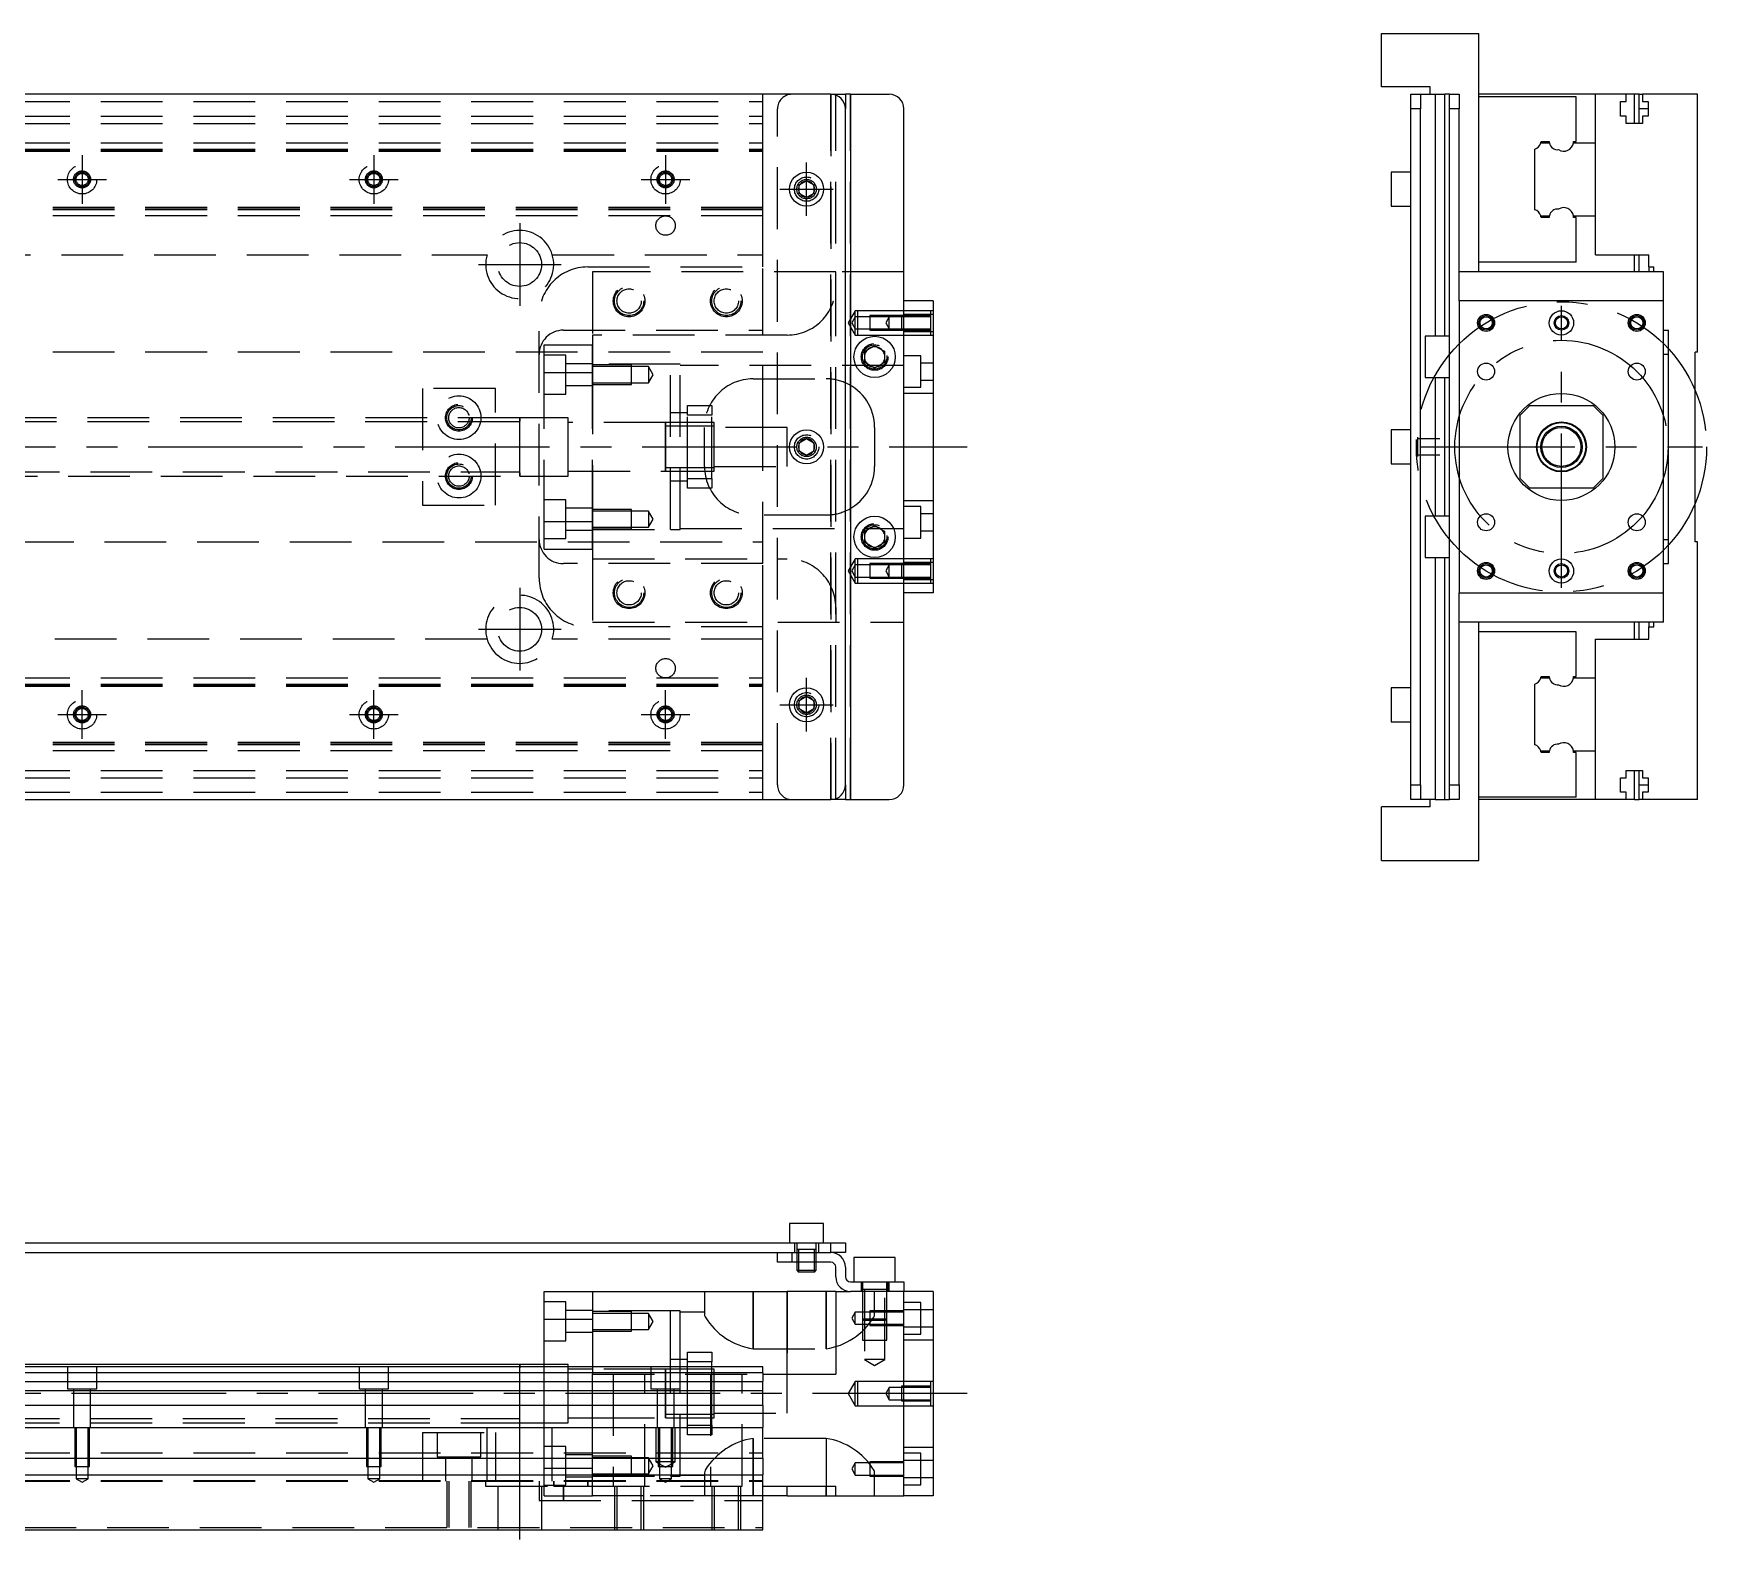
# Model space of a CAD drawing. Extents: x -7 to 671, y -259 to 87.
# Drawn here: x 327 to 671.1, y -224.6 to 85 of the extents above; entities that cross this region are included whole.
import ezdxf

# ---------------------------------------------------------------- set-up
doc = ezdxf.new("R2010")
doc.units = 0
doc.linetypes.add('CENTER', pattern=[50.8, 31.75, -6.35, 6.35, -6.35])
doc.linetypes.add('DASHED', pattern=[19.05, 12.7, -6.35])
doc.layers.get('0').update_dxf_attribs({"linetype": 'CONTINUOUS'})
doc.layers.add('CENTER', color=1, linetype='CENTER')

msp = doc.modelspace()

# ---------------------------------------------------------------- linework, layer by layer
at = {"color": 7, "linetype": 'CONTINUOUS'}
for p, q in [((604.245, 74), (604.245, 85)), ((604.245, 85), (624.245, 85)), ((624.245, 36), (624.245, 85)), ((491, 72.5), (3, 72.5)), ((491, 72.5), (494, 72.5)), ((494, 72.5), (494, 69.5)), ((495, 72.5), (494, 72.5)), ((495, 72.5), (495, -72.5)), ((495, 72.5), (503, 72.5)), ((614.245, 74), (604.245, 74)), ((610.245, 72.5), (612.245, 72.5)), ((610.245, 69.5), (610.245, 72.5)), ((612.245, 72.5), (612.245, 69.5)), ((612.245, 72.5), (615.245, 72.5)), ((614.245, 72.5), (614.245, 74)), ((615.245, 72.5), (615.245, 22.75)), ((615.245, 72.5), (617.245, 72.5)), ((617.245, 22.75), (617.245, 72.5)), ((618.245, 72.5), (617.245, 72.5)), ((618.245, 72.5), (620.245, 72.5)), ((618.245, 69.5), (618.245, 72.5)), ((620.245, 72.5), (620.245, 69.5)), ((648.245, 72.5), (624.245, 72.5)), ((654.545, 72.5), (648.245, 72.5)), ((648.245, 62.5), (648.245, 72.5)), ((656.245, 72.5), (654.545, 72.5)), ((654.545, 71), (654.545, 72.5)), ((656.245, 66.5), (656.245, 72.5)), ((657.245, 72.5), (656.245, 72.5)), ((657.245, 72.5), (657.945, 72.5)), ((657.245, 69.5), (657.245, 72.5)), ((657.945, 72.5), (657.945, 71)), ((669.245, 72.5), (657.945, 72.5)), ((669.245, 19.5), (669.245, 72.5)), ((494, -69.5), (494, 69.5)), ((506, -69.5), (506, 69.5)), ((612.245, 69.5), (610.245, 69.5)), ((610.245, -69.5), (610.245, 69.5)), ((612.245, -69.5), (612.245, 69.5)), ((620.245, 69.5), (618.245, 69.5)), ((618.245, -69.5), (618.245, 69.5)), ((620.245, 36), (620.245, 69.5)), ((644.245, 72), (624.245, 72)), ((644.245, 62.8), (644.245, 72)), ((653.395, 71), (654.545, 71)), ((653.395, 68), (653.395, 71)), ((659.095, 69.5), (657.245, 69.5)), ((657.245, 66.5), (657.245, 69.5)), ((657.945, 71), (659.095, 71)), ((659.095, 71), (659.095, 68)), ((654.545, 68), (653.395, 68)), ((654.545, 66.5), (654.545, 68)), ((657.945, 66.5), (654.545, 66.5)), ((657.945, 68), (657.945, 66.5)), ((659.095, 68), (657.945, 68)), ((636.997272, 62.5), (638.77168, 62.5)), ((637.042056, 62.8), (638.745, 62.8)), ((643.722372, 62.5), (648.245, 62.5)), ((643.745, 62.8), (644.245, 62.8)), ((648.245, 47.5), (648.245, 62.5)), ((648.245, 47.5), (648.245, 62.5)), ((635.745, 48.752272), (635.745, 61.247728)), ((606.245, 56.5), (606.245, 53)), ((610.245, 56.5), (606.245, 56.5)), ((484.5, 53.866026), (486, 54.73205)), ((484.5, 52.133974), (484.5, 53.866026)), ((486, 51.26795), (484.5, 52.133974)), ((486, 54.73205), (487.5, 53.866026)), ((487.5, 52.133974), (486, 51.26795)), ((487.5, 53.866026), (487.5, 52.133974)), ((606.245, 53), (606.245, 49.5)), ((606.245, 49.5), (610.245, 49.5)), ((636.997272, 47.5), (638.77168, 47.5)), ((638.745, 47.2), (637.042056, 47.2)), ((643.722372, 47.5), (648.245, 47.5)), ((644.245, 47.2), (643.745, 47.2)), ((644.245, 38), (644.245, 47.2)), ((648.245, 39.5), (648.245, 47.5)), ((644.245, 38), (624.245, 38)), ((648.245, 39.5), (659.245, 39.5)), ((656.245, 36), (656.245, 39.5)), ((657.245, 36), (657.245, 39.5)), ((659.245, 37), (659.245, 39.5)), ((506, -36), (506, 36)), ((620.245, 30), (620.245, 36)), ((620.245, 30), (620.245, 36)), ((662.245, 36), (620.245, 36)), ((659.245, 37), (660.245, 37)), ((659.245, 37), (659.245, 36)), ((660.245, 36), (660.245, 37)), ((662.245, 30), (662.245, 36)), ((512, 30), (506, 30)), ((512, 30), (512, -30)), ((620.245, 30), (620.245, -30)), ((662.245, 30), (620.245, 30)), ((662.245, -30), (662.245, 30)), ((498, 19.6547), (500, 20.809402)), ((500, 20.809402), (502, 19.6547)), ((613.245, 22.75), (613.245, 18.5)), ((618.245, 22.75), (613.245, 22.75)), ((662.245, 24), (663.245, 24)), ((663.245, -24), (663.245, 24)), ((498, 17.3453), (498, 19.6547)), ((500, 16.190598), (498, 17.3453)), ((502, 17.3453), (500, 16.190598)), ((502, 19.6547), (502, 17.3453)), ((613.245, 18.5), (613.245, 14.25)), ((663.245, 19), (662.245, 19)), ((668.745, -19.5), (668.745, 19.5)), ((669.245, 19.5), (668.745, 19.5)), ((613.245, 14.25), (618.245, 14.25)), ((615.245, 14.25), (615.245, -14.25)), ((617.245, -14.25), (617.245, 14.25)), ((634.745, 8.5), (632.745, 6.5)), ((634.745, 8.5), (647.745, 8.5)), ((649.745, 6.5), (647.745, 8.5)), ((427, -6.000006), (427, 6.000006)), ((606.245, 3.5), (606.245, 0)), ((610.245, 3.5), (606.245, 3.5)), ((632.745, -6.5), (632.745, 6.5)), ((649.745, 6.5), (649.745, -6.5)), ((484.5, 0.866026), (486, 1.73205)), ((484.5, -0.866026), (484.5, 0.866026)), ((486, 1.73205), (487.5, 0.866026)), ((487.5, 0.866026), (487.5, -0.866026)), ((606.245, 0), (606.245, -3.5)), ((611.645, 2.000006), (611.645, 1.65)), ((611.645, 2.000006), (611.645, 0)), ((611.645, 2.000006), (611.645, -2.000006)), ((611.645, 1.65), (611.645, 0)), ((612.245, 1.65), (611.645, 1.65)), ((611.645, 0), (611.645, -1.415062)), ((614.245, 1.65), (612.245, 1.65)), ((616.245, 1.65), (614.245, 1.65)), ((486, -1.73205), (484.5, -0.866026)), ((487.5, -0.866026), (486, -1.73205)), ((611.645, -1.415062), (611.645, -2.000006)), ((611.645, -1.65), (612.245, -1.65)), ((612.245, -1.65), (614.245, -1.65)), ((614.245, -1.65), (616.245, -1.65)), ((606.245, -3.5), (610.245, -3.5)), ((632.745, -6.5), (634.745, -8.5)), ((647.745, -8.5), (649.745, -6.5)), ((647.745, -8.5), (634.745, -8.5)), ((498, -17.3453), (500, -16.190598)), ((500, -16.190598), (502, -17.3453)), ((613.245, -14.25), (613.245, -18.5)), ((618.245, -14.25), (613.245, -14.25)), ((498, -19.6547), (498, -17.3453)), ((500, -20.809402), (498, -19.6547)), ((502, -19.6547), (500, -20.809402)), ((502, -17.3453), (502, -19.6547)), ((613.245, -18.5), (613.245, -22.75)), ((662.245, -19), (663.245, -19)), ((669.245, -19.5), (668.745, -19.5)), ((669.245, -72.5), (669.245, -19.5)), ((613.245, -22.75), (618.245, -22.75)), ((615.245, -22.75), (615.245, -72.5)), ((617.245, -72.5), (617.245, -22.75)), ((662.245, -24), (663.245, -24)), ((512, -30), (506, -30)), ((620.245, -36), (620.245, -30)), ((620.245, -30), (662.245, -30)), ((620.245, -36), (620.245, -30)), ((662.245, -36), (662.245, -30)), ((620.245, -69.5), (620.245, -36)), ((662.245, -36), (620.245, -36)), ((624.245, -85), (624.245, -36)), ((656.245, -39.5), (656.245, -36)), ((657.245, -39.5), (657.245, -36)), ((659.245, -36), (659.245, -37)), ((659.245, -37), (660.245, -37)), ((659.245, -39.5), (659.245, -37)), ((660.245, -37), (660.245, -36)), ((644.245, -38), (624.245, -38)), ((644.245, -47.2), (644.245, -38)), ((648.245, -39.5), (659.245, -39.5)), ((648.245, -47.5), (648.245, -39.5)), ((636.997272, -47.5), (638.77168, -47.5)), ((637.042056, -47.2), (638.745, -47.2)), ((643.722372, -47.5), (648.245, -47.5)), ((643.745, -47.2), (644.245, -47.2)), ((648.245, -62.5), (648.245, -47.5)), ((648.245, -62.5), (648.245, -47.5)), ((484.5, -52.133974), (486, -51.26795)), ((486, -51.26795), (487.5, -52.133974)), ((606.245, -49.5), (606.245, -53)), ((610.245, -49.5), (606.245, -49.5)), ((635.745, -61.247728), (635.745, -48.752272)), ((484.5, -53.866026), (484.5, -52.133974)), ((486, -54.73205), (484.5, -53.866026)), ((487.5, -53.866026), (486, -54.73205)), ((487.5, -52.133974), (487.5, -53.866026)), ((606.245, -53), (606.245, -56.5)), ((606.245, -56.5), (610.245, -56.5)), ((636.997272, -62.5), (638.77168, -62.5)), ((638.745, -62.8), (637.042056, -62.8)), ((643.722372, -62.5), (648.245, -62.5)), ((644.245, -62.8), (643.745, -62.8)), ((644.245, -72), (644.245, -62.8)), ((648.245, -72.5), (648.245, -62.5)), ((653.395, -68), (654.545, -68)), ((653.395, -71), (653.395, -68)), ((654.545, -66.5), (657.945, -66.5)), ((654.545, -68), (654.545, -66.5)), ((656.245, -72.5), (656.245, -66.5)), ((657.245, -69.5), (657.245, -66.5)), ((657.945, -66.5), (657.945, -68)), ((657.945, -68), (659.095, -68)), ((659.095, -68), (659.095, -71)), ((494, -69.5), (494, -72.5)), ((610.245, -69.5), (612.245, -69.5)), ((610.245, -72.5), (610.245, -69.5)), ((612.245, -69.5), (612.245, -72.5)), ((618.245, -69.5), (620.245, -69.5)), ((618.245, -72.5), (618.245, -69.5)), ((620.245, -69.5), (620.245, -72.5)), ((644.245, -72), (624.245, -72)), ((654.545, -71), (653.395, -71)), ((654.545, -72.5), (654.545, -71)), ((657.245, -69.5), (659.095, -69.5)), ((657.245, -72.5), (657.245, -69.5)), ((657.945, -71), (657.945, -72.5)), ((659.095, -71), (657.945, -71)), ((3, -72.5), (491, -72.5)), ((494, -72.5), (491, -72.5)), ((494, -72.5), (495, -72.5)), ((495, -72.5), (503, -72.5)), ((604.245, -85), (604.245, -74)), ((614.245, -74), (604.245, -74)), ((612.245, -72.5), (610.245, -72.5)), ((615.245, -72.5), (612.245, -72.5)), ((614.245, -74), (614.245, -72.5)), ((615.245, -72.5), (617.245, -72.5)), ((617.245, -72.5), (618.245, -72.5)), ((620.245, -72.5), (618.245, -72.5)), ((648.245, -72.5), (624.245, -72.5)), ((654.545, -72.5), (648.245, -72.5)), ((656.245, -72.5), (654.545, -72.5)), ((656.245, -72.5), (657.245, -72.5)), ((657.945, -72.5), (657.245, -72.5)), ((669.245, -72.5), (657.945, -72.5)), ((604.245, -85), (624.245, -85)), ((489.5, -159.63), (482.5, -159.63)), ((482.5, -159.63), (482.5, -163.63)), ((489.5, -163.63), (489.5, -159.63)), ((322, -163.63), (491, -163.63)), ((491, -165.63), (491, -163.63)), ((491, -163.63), (494, -163.63)), ((494, -163.63), (494, -165.63)), ((322, -165.63), (483, -165.63)), ((480, -167.63), (480, -165.63)), ((483, -167.63), (480, -167.63)), ((483, -165.63), (491, -165.63)), ((483, -165.63), (483, -167.63)), ((483, -165.63), (491, -165.63)), ((491, -167.63), (483, -167.63)), ((484, -167.63), (484, -169.28)), ((484.35, -167.63), (484.35, -169.63)), ((487.65, -169.63), (487.65, -167.63)), ((488, -169.28), (488, -167.63)), ((494, -165.63), (491, -165.63)), ((504.25, -166.63), (495.75, -166.63)), ((495.75, -166.63), (495.75, -171.63)), ((504.25, -171.63), (504.25, -166.63)), ((484, -169.28), (488, -169.28)), ((484, -169.28), (484.35, -169.63)), ((487.65, -169.63), (484.35, -169.63)), ((487.65, -169.63), (488, -169.28)), ((492, -170.63), (492, -168.63)), ((494, -168.63), (494, -170.63)), ((495, -171.63), (503, -171.63)), ((503, -173.63), (503, -171.63)), ((503, -171.63), (506, -171.63)), ((506, -171.63), (506, -173.63)), ((432, -179.30029), (432, -173.63)), ((432, -173.63), (442, -173.63)), ((442, -173.63), (482, -173.63)), ((442, -173.63), (442, -189.13)), ((482, -190.63), (482, -173.63)), ((492, -173.63), (482, -173.63)), ((492, -173.63), (495, -173.63)), ((492, -173.63), (492, -190.63)), ((503, -173.63), (495, -173.63)), ((506, -173.63), (503, -173.63)), ((512, -173.63), (506, -173.63)), ((506, -215.63), (506, -173.63)), ((512, -173.63), (512, -215.63)), ((432, -179.30029), (442, -179.30029)), ((432, -189.13), (432, -179.30029)), ((427, -188.63), (317.5, -188.63)), ((477, -189.13), (317.5, -189.13)), ((427, -188.63), (426.995, -188.63)), ((427, -189.13), (427, -188.629994)), ((427.005, -188.63), (427, -188.63)), ((432, -188.63), (427, -188.63)), ((427, -189.128756), (427, -188.63)), ((432, -188.63), (427, -188.63)), ((477, -190.382272), (477, -189.13)), ((477, -190.382272), (317.5, -190.382272)), ((317.5, -192.15668), (477, -192.15668)), ((457, -194.63), (457, -189.629994)), ((457, -199.630006), (457, -189.629994)), ((457, -190.38), (457, -190.63)), ((458, -190.38), (457, -190.38)), ((457, -190.63), (457, -198.88)), ((461.5, -190.38), (458, -190.38)), ((466.5, -190.38), (461.5, -190.38)), ((467, -190.38), (466.5, -190.38)), ((477, -190.382272), (477, -192.15668)), ((477, -190.63), (492, -190.63)), ((477, -194.053076), (477, -192.15668)), ((477, -194.053076), (317.5, -194.053076)), ((477, -197.107372), (477, -194.053076)), ((477, -197.107372), (317.5, -197.107372)), ((457, -199.630006), (457, -198.88)), ((457, -198.88), (467, -198.88)), ((477, -197.107372), (477, -201.63)), ((17, -201.63), (477, -201.63)), ((477, -207.93), (477, -201.63)), ((17, -207.93), (477, -207.93)), ((477, -207.93), (477, -211.33)), ((17, -211.33), (477, -211.33)), ((477, -222.63), (477, -211.33)), ((477, -213.63), (492, -213.63)), ((482, -215.63), (477, -215.63)), ((482, -215.63), (482, -213.63)), ((482, -215.63), (492, -215.63)), ((492, -215.63), (492, -213.63)), ((492, -215.63), (506, -215.63)), ((512, -215.63), (506, -215.63)), ((17, -222.63), (477, -222.63))]:
    msp.add_line(p, q, dxfattribs=at)
at = {"color": 3, "linetype": 'DASHED'}
for p, q in [((477, 62.5), (477, 72.5)), ((491, -72.5), (491, 72.5)), ((491, 72.5), (491, -72.5)), ((492, -72.5), (492, 72.5)), ((495, -72.5), (495, 72.5)), ((17, 71), (477, 71)), ((480, -69.5), (480, 69.5)), ((17, 68), (477, 68)), ((17, 66.5), (477, 66.5)), ((17, 62.5), (477, 62.5)), ((477, 61.247728), (477, 62.5)), ((17, 61.247728), (477, 61.247728)), ((17, 61.1147), (477, 61.1147)), ((17, 61.1), (477, 61.1)), ((17, 60.8), (477, 60.8)), ((477, 48.752272), (477, 61.247728)), ((484, 53), (484.030168, 53.346066)), ((477, 49.2), (17, 49.2)), ((477, 48.9), (17, 48.9)), ((477, 48.8853), (17, 48.8853)), ((477, 48.752272), (17, 48.752272)), ((477, 47.5), (477, 48.752272)), ((477, 47.5), (17, 47.5)), ((477, 39.5), (477, 47.5)), ((313.708204, 39.5), (420.291796, 39.5)), ((433.708204, 39.5), (477, 39.5)), ((477, 37), (477, 39.5)), ((441, 37), (477, 37)), ((442, 36), (442, 23)), ((492, 36), (442, 36)), ((477, 24), (477, 37)), ((506, 36), (492, 36)), ((492, 33), (492, 36)), ((496, 28), (494.556624, 25.5)), ((496, 26.75), (496, 28)), ((496.5, 28), (496, 28)), ((496.5, 28), (496.5, 23)), ((506, 28), (496.5, 28)), ((511.5, 28), (506, 28)), ((511.5, 28), (511.5, 23)), ((512, 28), (511.5, 28)), ((431, -27), (431, 27)), ((494.556624, 25.5), (496, 23)), ((496, 26.75), (495.278312, 25.5)), ((495.278312, 25.5), (496, 24.25)), ((496, 24.25), (496, 26.75)), ((499, 26.75), (496, 26.75)), ((496, 23), (496, 24.25)), ((496, 24.25), (499, 24.25)), ((499, 26.999994), (499, 24.000006)), ((506, 26.999994), (499, 26.999994)), ((506, 26.75), (499, 26.75)), ((499, 24.25), (506, 24.25)), ((503, 26.75), (502.278312, 25.5)), ((502.278312, 25.5), (503, 24.25)), ((503, 24.25), (503, 26.75)), ((505.5, 26.999994), (505.5, 24.000006)), ((512, 27.25), (506, 27.25)), ((511.5, 26.999994), (506, 26.999994)), ((511.5, 26.75), (506, 26.75)), ((506, 24.25), (511.5, 24.25)), ((432, 21), (442, 21)), ((432, 15.32971), (432, 21)), ((436, 24), (477, 24)), ((442, 23), (442, 15.32971)), ((482, 23), (442, 23)), ((442, 15.32971), (442, 21)), ((477, 4), (477, 24)), ((496, 23), (496.5, 23)), ((496.5, 23), (506, 23)), ((499, 24.000006), (506, 24.000006)), ((506, 24.000006), (511.5, 24.000006)), ((506, 23.75), (512, 23.75)), ((506, 23), (511.5, 23)), ((511.5, 23), (512, 23)), ((477, 19.5), (93.969694, 19.5)), ((436.5, 18.849242), (432, 18.849242)), ((436.5, 10.849242), (436.5, 18.849242)), ((502.483582, 18.786038), (502.5, 18.5)), ((509.5, 18.75), (506, 18.75)), ((509.5, 12.25), (509.5, 18.75)), ((512, 17.25), (509.5, 17.25)), ((432, 15.32971), (442, 15.32971)), ((432, -15.32971), (432, 15.32971)), ((442, 17.099242), (436.5, 17.099242)), ((458, 17), (442, 17)), ((458, 17), (442, 17)), ((450, 16.849238), (442, 16.849238)), ((450, 16.499242), (442, 16.499242)), ((442, -15.32971), (442, 15.32971)), ((442, 15.32971), (442, -15.32971)), ((450, 12.849248), (450, 16.849238)), ((453.5, 16.499242), (450, 16.499242)), ((453.5, 16.499242), (453.5, 13.199242)), ((454.452628, 14.849242), (453.5, 16.499242)), ((453.5, 13.199242), (454.452628, 14.849242)), ((458, -17), (458, 17)), ((460, 17), (458, 17)), ((460, -17), (460, 17)), ((506, 16.75), (460, 16.75)), ((475, 14), (490, 14)), ((422, 12), (407, 12)), ((407, 12), (407, -12)), ((422, -12), (422, 12)), ((432, 10.849242), (436.5, 10.849242)), ((436.5, 12.599242), (442, 12.599242)), ((442, 13.199242), (450, 13.199242)), ((442, 12.849248), (450, 12.849248)), ((450, 13.199242), (453.5, 13.199242)), ((506, 12.25), (509.5, 12.25)), ((512, 11), (506, 11)), ((509.5, 13.75), (512, 13.75)), ((461.5, 7), (458, 7)), ((461.5, 8.5), (466.5, 8.5)), ((461.5, 6.5), (461.5, 8.5)), ((466.5, 8.5), (466.5, 6.5)), ((427, 5.125), (72, 5.125)), ((427.005, 6), (277, 6)), ((432, 6), (426.995, 6)), ((427, -5.999164), (427, 6)), ((427, 6), (427, 5.325218)), ((427, -5.999164), (427, 6)), ((427, 6), (427, 5.325218)), ((437, 6), (427, 6)), ((437, -6), (437, 6)), ((456.995, 5), (437, 5)), ((457.005, 5), (437, 5)), ((457.005, 5), (456.995, 5)), ((466.5, 5), (456.995, 5)), ((457, -5.000006), (457, 5.000006)), ((457, 4.25), (457, 5.000006)), ((457, 4.43509), (457, 5)), ((457, 5), (457, 4.435078)), ((457, 4.435078), (457, -4.435962)), ((457, 4.25), (457, -4.25)), ((467, 4.25), (457, 4.25)), ((466.5, 5), (457.005, 5)), ((461.5, -6.5), (461.5, 6.5)), ((466.5, 6.5), (461.5, 6.5)), ((465, -4), (465, 4)), ((466.5, -6.5), (466.5, 6.5)), ((467, 5), (466.5, 5)), ((467, 0), (467, 5)), ((482, 4), (467, 4)), ((477, -4), (477, 4)), ((482, 0), (482, 4)), ((500, 4), (500, -4)), ((467, -5), (467, 0)), ((482, -4), (482, 0)), ((484, 0), (484.023172, 0.30356)), ((72, -5.125), (427, -5.125)), ((277, -6), (427.005, -6)), ((426.995, -6), (432, -6)), ((426.995, -6), (437, -6)), ((427, -5.326228), (427, -6)), ((427, -5.326228), (427, -6)), ((427, -6), (427, -5.999164)), ((427, -6), (427, -5.999164)), ((437, -5), (456.995, -5)), ((437, -5), (457.005, -5)), ((456.995, -5), (457.005, -5)), ((456.995, -5), (466.5, -5)), ((457, -5.000006), (457, -4.25)), ((457, -4.25), (467, -4.25)), ((457, -5), (457, -4.435962)), ((457, -4.435962), (457, -5)), ((457.005, -5), (466.5, -5)), ((461.5, -6.5), (466.5, -6.5)), ((461.5, -8.5), (461.5, -6.5)), ((466.5, -5), (467, -5)), ((466.5, -6.5), (466.5, -8.5)), ((467, -4), (482, -4)), ((477, -24), (477, -4)), ((458, -7), (461.5, -7)), ((466.5, -8.5), (461.5, -8.5)), ((407, -12), (422, -12)), ((436.5, -10.849242), (432, -10.849242)), ((436.5, -18.849242), (436.5, -10.849242)), ((442, -12.599242), (436.5, -12.599242)), ((450, -12.849248), (442, -12.849248)), ((450, -13.199242), (442, -13.199242)), ((450, -16.849238), (450, -12.849248)), ((453.5, -13.199242), (450, -13.199242)), ((453.5, -13.199242), (453.5, -16.499242)), ((454.452628, -14.849242), (453.5, -13.199242)), ((506, -11), (512, -11)), ((509.5, -12.25), (506, -12.25)), ((509.5, -18.75), (509.5, -12.25)), ((512, -13.75), (509.5, -13.75)), ((432, -15.32971), (442, -15.32971)), ((432, -21), (432, -15.32971)), ((436.5, -17.099242), (442, -17.099242)), ((442, -21), (442, -15.32971)), ((442, -15.32971), (442, -23)), ((442, -16.499242), (450, -16.499242)), ((442, -16.849238), (450, -16.849238)), ((442, -17), (458, -17)), ((442, -17), (458, -17)), ((450, -16.499242), (453.5, -16.499242)), ((453.5, -16.499242), (454.452628, -14.849242)), ((458, -17), (460, -17)), ((460, -16.75), (506, -16.75)), ((490, -14), (475, -14)), ((93.969694, -19.5), (477, -19.5)), ((432, -18.849242), (436.5, -18.849242)), ((502.483582, -18.213962), (502.5, -18.5)), ((506, -18.75), (509.5, -18.75)), ((509.5, -17.25), (512, -17.25)), ((432, -21), (442, -21)), ((477, -24), (436, -24)), ((442, -23), (482, -23)), ((442, -23), (442, -36)), ((477, -37), (477, -24)), ((496, -23), (494.556624, -25.5)), ((496, -24.25), (496, -23)), ((496.5, -23), (496, -23)), ((496.5, -23), (496.5, -28)), ((506, -23), (496.5, -23)), ((499, -24.000006), (499, -26.999994)), ((506, -24.000006), (499, -24.000006)), ((505.5, -24.000006), (505.5, -26.999994)), ((511.5, -23), (506, -23)), ((512, -23.75), (506, -23.75)), ((511.5, -24.000006), (506, -24.000006)), ((511.5, -23), (511.5, -28)), ((512, -23), (511.5, -23)), ((494.556624, -25.5), (496, -28)), ((496, -24.25), (495.278312, -25.5)), ((495.278312, -25.5), (496, -26.75)), ((496, -26.75), (496, -24.25)), ((499, -24.25), (496, -24.25)), ((496, -28), (496, -26.75)), ((496, -26.75), (499, -26.75)), ((506, -24.25), (499, -24.25)), ((499, -26.75), (506, -26.75)), ((499, -26.999994), (506, -26.999994)), ((503, -24.25), (502.278312, -25.5)), ((502.278312, -25.5), (503, -26.75)), ((503, -26.75), (503, -24.25)), ((511.5, -24.25), (506, -24.25)), ((506, -26.75), (511.5, -26.75)), ((506, -26.999994), (511.5, -26.999994)), ((506, -27.25), (512, -27.25)), ((496, -28), (496.5, -28)), ((496.5, -28), (506, -28)), ((506, -28), (511.5, -28)), ((511.5, -28), (512, -28)), ((492, -33), (492, -36)), ((477, -37), (441, -37)), ((442, -36), (506, -36)), ((477, -39.5), (477, -37)), ((420.291796, -39.5), (313.708204, -39.5)), ((477, -39.5), (433.708204, -39.5)), ((477, -47.5), (477, -39.5)), ((17, -47.5), (477, -47.5)), ((477, -48.752272), (477, -47.5)), ((17, -48.752272), (477, -48.752272)), ((17, -48.8853), (477, -48.8853)), ((17, -48.9), (477, -48.9)), ((17, -49.2), (477, -49.2)), ((477, -61.247728), (477, -48.752272)), ((487.973226, -52.673844), (488, -53)), ((477, -60.8), (17, -60.8)), ((477, -61.1), (17, -61.1)), ((477, -61.1147), (17, -61.1147)), ((477, -61.247728), (17, -61.247728)), ((477, -62.5), (477, -61.247728)), ((477, -62.5), (17, -62.5)), ((477, -72.5), (477, -62.5)), ((17, -66.5), (477, -66.5)), ((17, -68), (477, -68)), ((17, -71), (477, -71)), ((483.5, -163.63), (483.5, -165.63)), ((488.000006, -165.03), (483.999994, -165.03)), ((484, -163.63), (484, -167.63)), ((484.35, -165.03), (484.35, -167.63)), ((487.65, -167.63), (487.65, -165.03)), ((488, -167.63), (488, -163.63)), ((488.5, -165.63), (488.5, -163.63)), ((484.000006, -165.63), (484.000006, -167.63)), ((487.999994, -167.63), (487.999994, -165.63)), ((497.25, -171.63), (497.25, -173.63)), ((497.500006, -171.63), (497.500006, -183.63)), ((502.499994, -183.63), (502.499994, -171.63)), ((502.75, -173.63), (502.75, -171.63)), ((465, -173.63), (465, -178.364622)), ((475, -185.434212), (475, -173.63)), ((475, -173.63), (475, -185.434212)), ((482, -173.63), (482, -190.63)), ((490, -173.63), (490, -185.434212)), ((490, -185.434212), (490, -173.63)), ((502.500006, -173.23), (497.499994, -173.23)), ((497.9, -173.23), (497.9, -187.63)), ((500, -178.364622), (500, -173.63)), ((502.1, -187.63), (502.1, -173.23)), ((436.5, -175.780758), (432, -175.780758)), ((436.5, -183.780758), (436.5, -175.780758)), ((442, -177.530758), (436.5, -177.530758)), ((458, -177.63), (442, -177.63)), ((450, -177.780762), (442, -177.780762)), ((450, -178.130758), (442, -178.130758)), ((450, -181.780752), (450, -177.780762)), ((453.5, -178.130758), (450, -178.130758)), ((453.5, -178.130758), (453.5, -181.430758)), ((454.452628, -179.780758), (453.5, -178.130758)), ((458, -189.13), (458, -177.63)), ((460, -177.63), (458, -177.63)), ((460, -189.13), (460, -177.63)), ((465, -177.88), (460, -177.88)), ((496, -177.88), (495.278312, -179.13)), ((496, -180.38), (496, -177.88)), ((499, -177.88), (496, -177.88)), ((499, -177.630006), (499, -180.629994)), ((506, -177.630006), (499, -177.630006)), ((506, -177.88), (499, -177.88)), ((509.5, -175.88), (506, -175.88)), ((512, -177.38), (506, -177.38)), ((509.5, -182.38), (509.5, -175.88)), ((436.5, -182.030758), (442, -182.030758)), ((442, -181.430758), (450, -181.430758)), ((442, -181.780752), (450, -181.780752)), ((450, -181.430758), (453.5, -181.430758)), ((453.5, -181.430758), (454.452628, -179.780758)), ((495.278312, -179.13), (496, -180.38)), ((496, -180.38), (499, -180.38)), ((497.5, -179.23), (499, -179.23)), ((497.5, -179.23), (497.9, -179.63)), ((499, -179.63), (497.9, -179.63)), ((499, -179.23), (502.5, -179.23)), ((502.1, -179.63), (499, -179.63)), ((499, -180.38), (506, -180.38)), ((499, -180.629994), (506, -180.629994)), ((502.1, -179.63), (502.5, -179.23)), ((506, -180.88), (512, -180.88)), ((432, -183.780758), (436.5, -183.780758)), ((475, -185.434212), (490, -185.434212)), ((497.500006, -183.63), (502.499994, -183.63)), ((506, -182.38), (509.5, -182.38)), ((512, -183.63), (506, -183.63)), ((334, -189.13), (334, -193.63)), ((340, -193.63), (340, -189.13)), ((394, -189.13), (394, -193.63)), ((400, -193.63), (400, -189.13)), ((427, -188.63), (427, -189.304782)), ((427, -194.429962), (427, -189.128756)), ((427, -200.629164), (427, -189.13)), ((437, -188.63), (432, -188.63)), ((432, -201.63), (432, -189.13)), ((437, -189.13), (437, -188.63)), ((437, -194.63), (437, -189.13)), ((442, -189.13), (442, -190.63)), ((454, -189.13), (454, -193.63)), ((461.5, -187.63), (458, -187.63)), ((458, -190.63), (458, -189.13)), ((460, -193.63), (460, -189.13)), ((460, -193.63), (460, -189.13)), ((461.5, -186.13), (466.5, -186.13)), ((461.5, -188.13), (461.5, -186.13)), ((466.5, -188.13), (461.5, -188.13)), ((461.5, -189.13), (461.5, -188.13)), ((461.5, -190.63), (461.5, -189.13)), ((466.5, -186.13), (466.5, -188.13)), ((466.5, -189.13), (466.5, -188.13)), ((466.5, -190.63), (466.5, -189.13)), ((500, -187.63), (497.9, -187.63)), ((497.9, -187.63), (500, -188.842436)), ((502.1, -187.63), (500, -187.63)), ((500, -188.842436), (502.1, -187.63)), ((442, -189.63), (437, -189.63)), ((457.005, -189.63), (442, -189.63)), ((442, -190.63), (477, -190.63)), ((442, -201.63), (442, -190.63)), ((446.25, -190.63), (446.25, -213.63)), ((452.75, -213.63), (452.75, -190.63)), ((458, -189.63), (456.995, -189.63)), ((457, -189.63), (457, -190.194922)), ((457, -190.19491), (457, -189.63)), ((457, -190.194922), (457, -190.629226)), ((457, -190.629226), (457, -194.429974)), ((461.5, -189.63), (458, -189.63)), ((458, -194.63), (458, -190.63)), ((466.5, -189.63), (461.5, -189.63)), ((461.5, -201.13), (461.5, -190.63)), ((466.25, -190.63), (466.25, -213.63)), ((467, -189.63), (466.5, -189.63)), ((466.5, -201.13), (466.5, -190.63)), ((467, -190.63), (467, -189.63)), ((467, -199.63), (467, -190.63)), ((472.75, -213.63), (472.75, -190.63)), ((482, -198.63), (482, -190.63)), ((496, -192.13), (494.556624, -194.63)), ((496, -197.13), (496, -192.13)), ((496.5, -192.13), (496, -192.13)), ((496.5, -192.13), (496.5, -197.13)), ((506, -192.13), (496.5, -192.13)), ((511.5, -192.13), (506, -192.13)), ((511.5, -192.13), (511.5, -197.13)), ((512, -192.13), (511.5, -192.13)), ((334, -193.63), (340, -193.63)), ((335.25, -193.63), (335.25, -201.63)), ((338.75, -201.63), (338.75, -193.63)), ((394, -193.63), (400, -193.63)), ((395.25, -193.63), (395.25, -201.63)), ((398.75, -201.63), (398.75, -193.63)), ((427, -200.629164), (427, -194.429962)), ((437, -200.63), (437, -194.63)), ((454, -193.63), (460, -193.63)), ((455.25, -193.63), (455.25, -201.63)), ((457, -194.429974), (457, -199.065962)), ((458.75, -201.63), (458.75, -193.63)), ((460, -194.63), (460, -193.63)), ((460, -211.63), (460, -194.63)), ((494.556624, -194.63), (496, -197.13)), ((503, -193.38), (502.278312, -194.63)), ((502.278312, -194.63), (503, -195.88)), ((503, -195.88), (503, -193.38)), ((505.5, -193.38), (503, -193.38)), ((503, -195.88), (505.5, -195.88)), ((505.5, -193.130006), (505.5, -196.129994)), ((506, -193.130006), (505.5, -193.130006)), ((511.5, -193.38), (505.5, -193.38)), ((505.5, -195.88), (511.5, -195.88)), ((511.5, -193.130006), (506, -193.130006)), ((457, -199.63), (457, -199.065962)), ((457, -199.065962), (457, -199.63)), ((467, -198.63), (482, -198.63)), ((496, -197.13), (496.5, -197.13)), ((496.5, -197.13), (506, -197.13)), ((505.5, -196.129994), (506, -196.129994)), ((506, -196.129994), (511.5, -196.129994)), ((506, -197.13), (511.5, -197.13)), ((511.5, -197.13), (512, -197.13)), ((72, -199.755), (427, -199.755)), ((72, -200.63), (427, -200.63)), ((335.500006, -201.63), (335.500006, -207.93)), ((335.75, -201.63), (335.75, -209.63)), ((338.25, -209.63), (338.25, -201.63)), ((338.499994, -207.93), (338.499994, -201.63)), ((395.500006, -201.63), (395.500006, -207.93)), ((395.75, -201.63), (395.75, -209.63)), ((398.25, -209.63), (398.25, -201.63)), ((398.499994, -207.93), (398.499994, -201.63)), ((407, -202.63), (422, -202.63)), ((407, -202.63), (407, -207.93)), ((410, -202.63), (410, -207.63)), ((419, -207.63), (419, -202.63)), ((420.291796, -212.63), (420.291796, -201.63)), ((422, -202.63), (422, -207.93)), ((426.995, -200.63), (427, -200.63)), ((427, -200.63), (427, -200.629164)), ((427, -200.63), (427.005, -200.63)), ((427, -200.63), (432, -200.63)), ((427, -200.63), (432, -200.63)), ((432, -200.63), (437, -200.63)), ((432, -207.93), (432, -201.63)), ((433.708204, -212.63), (433.708204, -201.63)), ((437, -199.63), (442, -199.63)), ((442, -199.63), (457.005, -199.63)), ((442, -207.93), (442, -201.63)), ((455, -201.63), (455, -208.63)), ((455.500006, -201.63), (455.500006, -207.93)), ((455.75, -201.63), (455.75, -209.63)), ((456.995, -199.63), (466.5, -199.63)), ((457.005, -199.63), (466.5, -199.63)), ((458.25, -209.63), (458.25, -201.63)), ((458.499994, -207.93), (458.499994, -201.63)), ((459, -208.63), (459, -201.63)), ((461.5, -201.13), (466.5, -201.13)), ((461.5, -203.13), (461.5, -201.13)), ((466.5, -199.63), (467, -199.63)), ((466.5, -201.13), (466.5, -203.13)), ((436.5, -205.479242), (432, -205.479242)), ((436.5, -213.479242), (436.5, -205.479242)), ((466.5, -203.13), (461.5, -203.13)), ((490, -203.825788), (475, -203.825788)), ((475, -215.63), (475, -203.825788)), ((475, -203.825788), (475, -211.33)), ((490, -203.825788), (490, -215.63)), ((506, -205.63), (512, -205.63)), ((17, -206.78), (477, -206.78)), ((335.500006, -207.93), (335.500006, -209.63)), ((335.500006, -209.63), (338.499994, -209.63)), ((335.75, -209.63), (335.75, -212.13)), ((338.25, -212.13), (338.25, -209.63)), ((338.499994, -209.63), (338.499994, -207.93)), ((395.500006, -207.93), (395.500006, -209.63)), ((395.500006, -209.63), (398.499994, -209.63)), ((395.75, -209.63), (395.75, -212.13)), ((398.25, -212.13), (398.25, -209.63)), ((398.499994, -209.63), (398.499994, -207.93)), ((407, -207.93), (407, -211.33)), ((410, -207.63), (419, -207.63)), ((411.75, -207.63), (411.75, -212.63)), ((417.25, -212.63), (417.25, -207.63)), ((422, -207.93), (422, -211.33)), ((432, -209.95971), (432, -207.93)), ((442, -207.229242), (436.5, -207.229242)), ((450, -207.479248), (442, -207.479248)), ((450, -207.829242), (442, -207.829242)), ((442, -211.33), (442, -207.93)), ((450, -211.33), (450, -207.479248)), ((453.5, -207.829242), (450, -207.829242)), ((453.5, -207.829242), (453.5, -211.129242)), ((454.452628, -209.479242), (453.5, -207.829242)), ((453.5, -211.129242), (454.452628, -209.479242)), ((459, -208.63), (455, -208.63)), ((455, -208.63), (457, -209.7847)), ((455.500006, -207.93), (455.500006, -209.63)), ((455.500006, -209.63), (458.499994, -209.63)), ((455.75, -209.63), (455.75, -212.13)), ((457, -209.7847), (459, -208.63)), ((458.25, -212.13), (458.25, -209.63)), ((458.499994, -209.63), (458.499994, -207.93)), ((496, -208.88), (495.278312, -210.13)), ((496, -211.38), (496, -208.88)), ((499, -208.88), (496, -208.88)), ((499, -208.630006), (499, -211.629994)), ((506, -208.630006), (499, -208.630006)), ((506, -208.88), (499, -208.88)), ((509.5, -206.88), (506, -206.88)), ((512, -208.38), (506, -208.38)), ((509.5, -213.38), (509.5, -206.88)), ((17, -212.48), (477, -212.48)), ((17, -212.63), (477, -212.63)), ((338.25, -212.13), (335.75, -212.13)), ((335.75, -212.13), (337, -212.851688)), ((337, -212.851688), (338.25, -212.13)), ((398.25, -212.13), (395.75, -212.13)), ((395.75, -212.13), (397, -212.851688)), ((397, -212.851688), (398.25, -212.13)), ((407, -211.33), (407, -212.63)), ((412.000006, -212.63), (412.000006, -222.13)), ((412.4, -212.63), (412.4, -222.13)), ((416.6, -222.13), (416.6, -212.63)), ((416.999994, -222.13), (416.999994, -212.63)), ((420, -212.63), (420, -213.63)), ((422, -211.33), (422, -212.63)), ((431, -212.63), (431, -213.63)), ((432, -209.95971), (442, -209.95971)), ((432, -211.33), (432, -209.95971)), ((432, -212.63), (432, -211.33)), ((432, -215.63), (432, -212.63)), ((434, -212.63), (434, -213.63)), ((434, -213.63), (434, -212.63)), ((436.5, -211.729242), (442, -211.729242)), ((441, -213.63), (441, -212.63)), ((441, -212.63), (441, -213.63)), ((442, -211.129242), (450, -211.129242)), ((442, -213.63), (442, -211.33)), ((442, -211.479238), (450, -211.479238)), ((442, -211.63), (458, -211.63)), ((450, -211.129242), (453.5, -211.129242)), ((450, -211.479238), (450, -211.33)), ((458.25, -212.13), (455.75, -212.13)), ((455.75, -212.13), (457, -212.851688)), ((457, -212.851688), (458.25, -212.13)), ((458, -211.63), (460, -211.63)), ((460, -211.38), (465, -211.38)), ((465, -210.895378), (465, -215.63)), ((475, -211.33), (475, -213.63)), ((495.278312, -210.13), (496, -211.38)), ((496, -211.38), (499, -211.38)), ((499, -211.38), (506, -211.38)), ((499, -211.629994), (506, -211.629994)), ((500, -215.63), (500, -210.895378)), ((506, -211.88), (512, -211.88)), ((420, -213.63), (434, -213.63)), ((422.5, -213.63), (422.5, -222.63)), ((431, -213.63), (431, -216.63)), ((431, -216.63), (477, -216.63)), ((431.5, -213.63), (431.5, -222.63)), ((432, -213.479242), (436.5, -213.479242)), ((432, -215.63), (442, -215.63)), ((434, -213.63), (441, -213.63)), ((436, -216.63), (436, -213.63)), ((436, -213.63), (436, -215.63)), ((436, -215.63), (436, -216.63)), ((441, -213.63), (477, -213.63)), ((442, -215.63), (442, -213.63)), ((446.500006, -215.63), (442, -215.63)), ((446.500006, -213.63), (446.500006, -222.63)), ((452.499994, -215.63), (446.500006, -215.63)), ((447, -213.63), (447, -222.63)), ((452, -222.63), (452, -213.63)), ((452.499994, -222.63), (452.499994, -213.63)), ((466.500006, -215.63), (452.499994, -215.63)), ((466.500006, -213.63), (466.500006, -222.63)), ((472.499994, -215.63), (466.500006, -215.63)), ((467, -213.63), (467, -222.63)), ((472, -222.63), (472, -213.63)), ((472.499994, -222.63), (472.499994, -213.63)), ((477, -215.63), (472.499994, -215.63)), ((475, -213.63), (475, -215.63)), ((490, -215.63), (490, -213.63)), ((506, -213.38), (509.5, -213.38)), ((94.499994, -222.13), (477, -222.13))]:
    msp.add_line(p, q, dxfattribs=at)
at = {"color": 1, "linetype": 'CENTER'}
for p, q in [((486, 47.5), (486, 58.5)), ((480.5, 53), (491.5, 53)), ((641.245, -29), (641.245, 29)), ((612.245, 0), (670.245, 0)), ((486, -58.5), (486, -47.5)), ((480.5, -53), (491.5, -53))]:
    msp.add_line(p, q, dxfattribs=at)
at = {"color": 3, "linetype": 'DASHED'}
for points in [[(465, -178.364622), (465.03311, -178.586202), (465.13006, -178.84654, 0.219648), (475, -185.434212)], [(490, -185.434212, 0.218679), (499.840926, -178.907602), (499.9594, -178.612522), (500, -178.364622)], [(475, -203.825788, 0.218679), (465.159074, -210.352398), (465.0406, -210.647478), (465, -210.895378)], [(500, -210.895378), (499.96689, -210.673798), (499.86994, -210.41346, 0.219648), (490, -203.825788)]]:
    msp.add_lwpolyline(points, format="xyb", dxfattribs=at)
for centre, radius in [((337, 55), 3), ((337, 55), 1.75), ((337, 55), 1.5), ((337, 55), 1.25), ((397, 55), 3), ((397, 55), 1.75), ((397, 55), 1.5), ((397, 55), 1.25), ((457, 55), 3), ((457, 55), 1.75), ((457, 55), 1.5), ((457, 55), 1.25), ((486, 53), 2.5), ((486, 53), 2), ((457, 45.5), 2), ((427, 37.5), 4.5), ((449.5, 30), 3.25), ((449.5, 30), 3), ((449.5, 30), 2.5), ((469.5, 30), 3.25), ((469.5, 30), 3), ((469.5, 30), 2.5), ((500, 18.5), 2.75), ((500, 18.5), 2.5), ((414.5, 6), 4.5), ((414.5, 6), 2.75), ((414.5, 6), 2.5), ((414.5, 6), 2.1), ((486, 0), 2.5), ((486, 0), 2), ((414.5, -6), 4.5), ((414.5, -6), 2.75), ((414.5, -6), 2.5), ((414.5, -6), 2.1), ((500, -18.5), 2.75), ((500, -18.5), 2.5), ((449.5, -30), 3.25), ((449.5, -30), 3), ((449.5, -30), 2.5), ((469.5, -30), 3.25), ((469.5, -30), 3), ((469.5, -30), 2.5), ((427, -37.5), 4.5), ((457, -45.5), 2), ((486, -53), 2.5), ((486, -53), 2), ((337, -55), 3), ((337, -55), 1.75), ((337, -55), 1.5), ((337, -55), 1.25), ((397, -55), 3), ((397, -55), 1.75), ((397, -55), 1.5), ((397, -55), 1.25), ((457, -55), 3), ((457, -55), 1.75), ((457, -55), 1.5), ((457, -55), 1.25)]:
    msp.add_circle(centre, radius, dxfattribs=at)
at = {"color": 7, "linetype": 'CONTINUOUS'}
for centre, radius in [((486, 53), 3.5), ((641.245, 25.5), 2.5), ((625.745, 25.5), 1.75), ((625.745, 25.5), 1.25), ((641.245, 25.5), 1.25), ((656.745, 25.5), 1.75), ((656.745, 25.5), 1.25), ((500, 18.5), 4.25), ((625.745, 15.5), 1.75), ((656.745, 15.5), 1.75), ((641.245, 0), 11), ((486, 0), 3.5), ((641.245, 0), 5.125), ((641.245, 0), 5), ((641.245, 0), 4.25), ((641.245, 0), 4), ((625.745, -15.5), 1.75), ((656.745, -15.5), 1.75), ((500, -18.5), 4.25), ((625.745, -25.5), 1.75), ((641.245, -25.5), 2.5), ((656.745, -25.5), 1.75), ((625.745, -25.5), 1.25), ((641.245, -25.5), 1.25), ((656.745, -25.5), 1.25), ((486, -53), 3.5)]:
    msp.add_circle(centre, radius, dxfattribs=at)
at = {"color": 1, "linetype": 'CENTER'}
for radius in [29.841247, 21.92031]:
    msp.add_circle((641.245, 0), radius, dxfattribs=at)
at = {"color": 3, "linetype": 'CONTINUOUS'}
for centre in [(625.745, 25.5), (641.245, 25.5), (656.745, 25.5), (625.745, -25.5), (641.245, -25.5), (656.745, -25.5)]:
    msp.add_circle(centre, 1.5, dxfattribs=at)
at = {"color": 3, "linetype": 'DASHED'}
for centre, radius, start, end in [((483, 69.5), 3, 90, 180), ((427, 37.5), 7, 16.60155, 163.39845), ((427, 37.5), 7, 163.39845, 16.60155), ((441, 27), 10, 90, 180), ((482, 33), 10, 270, 0), ((436, 19), 5, 90, 180), ((475, 4), 10, 90, 180), ((490, 4), 10, 66.421822, 90), ((490, 4), 10, 0, 66.421822), ((475, -4), 10, 180, 270), ((490, -4), 10, 293.578178, 0), ((490, -4), 10, 270, 293.578178), ((436, -19), 5, 180, 270), ((482, -33), 10, 0, 90), ((441, -27), 10, 180, 270), ((427, -37.5), 7, 343.39845, 196.60155), ((427, -37.5), 7, 196.60155, 343.39845), ((483, -69.5), 3, 180, 270)]:
    msp.add_arc(centre, radius, start, end, dxfattribs=at)
at = {"color": 7, "linetype": 'CONTINUOUS'}
for centre, radius, start, end in [((491, 69.5), 3, 0, 90), ((503, 69.5), 3, 0, 90), ((635.345, 62.9), 1.7, 283.608961, 346.391039), ((635.345, 62.9), 1.7, 346.391039, 356.627713), ((640.445, 62.8), 1.7, 180, 190.164249), ((640.445, 62.8), 1.7, 190.164249, 277.540197), ((641.745, 62.8), 2, 237.42103, 351.373073), ((641.745, 62.8), 2, 351.373073, 0), ((486, 53), 1.65, 155.380023, 180), ((486, 53), 1.65, 180, 204.619977), ((486, 53), 1.65, 144.619977, 155.380023), ((486, 53), 1.65, 204.619977, 215.380023), ((486, 53), 1.65, 95.380023, 144.619977), ((486, 53), 1.65, 215.380023, 264.619977), ((486, 53), 1.65, 84.619977, 95.380023), ((486, 53), 1.65, 35.380023, 84.619977), ((486, 53), 1.65, 275.380023, 324.619977), ((486, 53), 1.65, 24.619977, 35.380023), ((486, 53), 1.65, 324.619977, 335.380023), ((486, 53), 1.65, 335.380023, 24.619977), ((486, 53), 1.65, 264.619977, 275.380023), ((635.345, 47.1), 1.7, 13.608961, 76.391039), ((640.445, 47.2), 1.7, 82.459803, 169.835751), ((641.745, 47.2), 2, 8.626927, 122.57897), ((635.345, 47.1), 1.7, 3.372287, 13.608961), ((640.445, 47.2), 1.7, 169.835751, 180), ((641.745, 47.2), 2, 0, 8.626927), ((500, 18.5), 2.1, 162.24721, 180), ((500, 18.5), 2.1, 180, 197.75279), ((500, 18.5), 2.1, 137.75279, 162.24721), ((500, 18.5), 2.1, 197.75279, 222.24721), ((500, 18.5), 2.1, 102.24721, 137.75279), ((500, 18.5), 2.1, 77.75279, 102.24721), ((500, 18.5), 2.1, 42.24721, 77.75279), ((500, 18.5), 2.1, 17.75279, 42.24721), ((500, 18.5), 2.1, 317.75279, 342.24721), ((500, 18.5), 2.1, 342.24721, 17.75279), ((500, 18.5), 2.1, 222.24721, 257.75279), ((500, 18.5), 2.1, 257.75279, 282.24721), ((500, 18.5), 2.1, 282.24721, 317.75279), ((486, 0), 1.65, 155.380023, 180), ((486, 0), 1.65, 180, 204.619977), ((486, 0), 1.65, 144.619977, 155.380023), ((486, 0), 1.65, 95.380023, 144.619977), ((486, 0), 1.65, 84.619977, 95.380023), ((486, 0), 1.65, 35.380023, 84.619977), ((486, 0), 1.65, 24.619977, 35.380023), ((486, 0), 1.65, 335.380023, 24.619977), ((486, 0), 1.65, 204.619977, 215.380023), ((486, 0), 1.65, 215.380023, 264.619977), ((486, 0), 1.65, 264.619977, 275.380023), ((486, 0), 1.65, 275.380023, 324.619977), ((486, 0), 1.65, 324.619977, 335.380023), ((500, -18.5), 2.1, 137.75279, 162.24721), ((500, -18.5), 2.1, 102.24721, 137.75279), ((500, -18.5), 2.1, 77.75279, 102.24721), ((500, -18.5), 2.1, 42.24721, 77.75279), ((500, -18.5), 2.1, 17.75279, 42.24721), ((500, -18.5), 2.1, 162.24721, 180), ((500, -18.5), 2.1, 180, 197.75279), ((500, -18.5), 2.1, 197.75279, 222.24721), ((500, -18.5), 2.1, 222.24721, 257.75279), ((500, -18.5), 2.1, 257.75279, 282.24721), ((500, -18.5), 2.1, 282.24721, 317.75279), ((500, -18.5), 2.1, 317.75279, 342.24721), ((500, -18.5), 2.1, 342.24721, 17.75279), ((635.345, -47.1), 1.7, 283.608961, 346.391039), ((635.345, -47.1), 1.7, 346.391039, 356.627713), ((640.445, -47.2), 1.7, 180, 190.164249), ((640.445, -47.2), 1.7, 190.164249, 277.540197), ((641.745, -47.2), 2, 237.42103, 351.373073), ((641.745, -47.2), 2, 351.373073, 0), ((486, -53), 1.65, 95.380023, 144.619977), ((486, -53), 1.65, 84.619977, 95.380023), ((486, -53), 1.65, 35.380023, 84.619977), ((486, -53), 1.65, 155.380023, 180), ((486, -53), 1.65, 180, 204.619977), ((486, -53), 1.65, 144.619977, 155.380023), ((486, -53), 1.65, 204.619977, 215.380023), ((486, -53), 1.65, 215.380023, 264.619977), ((486, -53), 1.65, 264.619977, 275.380023), ((486, -53), 1.65, 275.380023, 324.619977), ((486, -53), 1.65, 24.619977, 35.380023), ((486, -53), 1.65, 324.619977, 335.380023), ((486, -53), 1.65, 335.380023, 24.619977), ((635.345, -62.9), 1.7, 13.608961, 76.391039), ((640.445, -62.8), 1.7, 82.459803, 169.835751), ((641.745, -62.8), 2, 8.626927, 122.57897), ((635.345, -62.9), 1.7, 3.372287, 13.608961), ((640.445, -62.8), 1.7, 169.835751, 180), ((641.745, -62.8), 2, 0, 8.626927), ((491, -69.5), 3, 270, 0), ((503, -69.5), 3, 270, 0), ((491, -168.63), 3, 0, 90), ((491, -168.63), 1, 0, 90), ((495, -170.63), 3, 180, 270), ((495, -170.63), 1, 180, 270)]:
    msp.add_arc(centre, radius, start, end, dxfattribs=at)
at = {"layer": 'CENTER', "color": 1, "linetype": 'CENTER'}
for p, q in [((337, 60), (337, 50)), ((397, 60), (397, 50)), ((457, 60), (457, 50)), ((332, 55), (342, 55)), ((392, 55), (402, 55)), ((452, 55), (462, 55)), ((427, 46), (427, 29)), ((418.5, 37.5), (435.5, 37.5)), ((-5, 0), (519, 0)), ((427, -29), (427, -46)), ((418.5, -37.5), (435.5, -37.5)), ((337, -60), (337, -50)), ((397, -60), (397, -50)), ((457, -60), (457, -50)), ((332, -55), (342, -55)), ((392, -55), (402, -55)), ((452, -55), (462, -55)), ((519, -194.63), (-5, -194.63)), ((427, -224.63), (427, -199.63))]:
    msp.add_line(p, q, dxfattribs=at)

doc.saveas('drawing.dxf')
